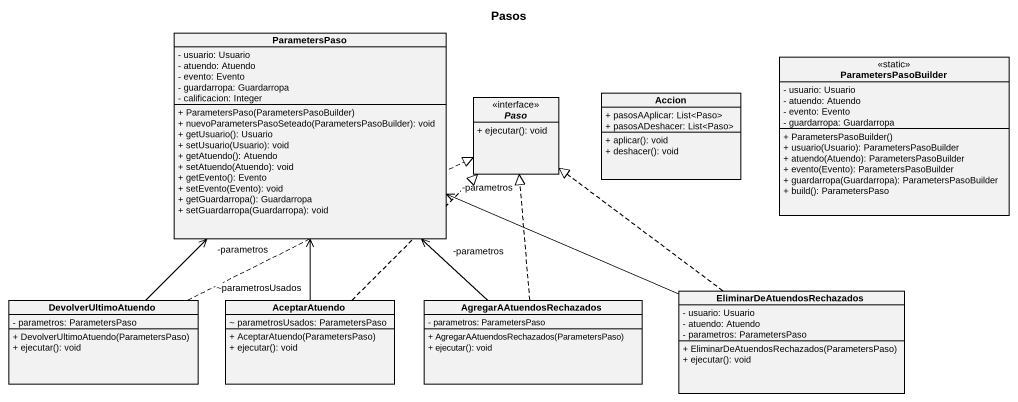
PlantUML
@startuml
title Pasos
hide circle
hide empty members
skinparam classAttributeIconSize 0
class ParametersPaso {
  - usuario: Usuario
  - atuendo: Atuendo
  - evento: Evento
  - guardarropa: Guardarropa
  - calificacion: Integer
  + ParametersPaso(ParametersPasoBuilder)
  + nuevoParametersPasoSeteado(ParametersPasoBuilder): void
  + getUsuario(): Usuario
  + setUsuario(Usuario): void
  + getAtuendo(): Atuendo
  + setAtuendo(Atuendo): void
  + getEvento(): Evento
  + setEvento(Evento): void
  + getGuardarropa(): Guardarropa
  + setGuardarropa(Guardarropa): void
}
class Accion {
  + pasosAAplicar: List<Paso>
  + pasosADeshacer: List<Paso>
  + aplicar(): void
  + deshacer(): void
}
class ParametersPasoBuilder <<static>> {
  - usuario: Usuario
  - atuendo: Atuendo
  - evento: Evento
  - guardarropa: Guardarropa
  + ParametersPasoBuilder()
  + usuario(Usuario): ParametersPasoBuilder
  + atuendo(Atuendo): ParametersPasoBuilder
  + evento(Evento): ParametersPasoBuilder
  + guardarropa(Guardarropa): ParametersPasoBuilder
  + build(): ParametersPaso
}
interface Paso <<interface>> {
  + ejecutar(): void
}
class DevolverUltimoAtuendo {
  - parametros: ParametersPaso
  + DevolverUltimoAtuendo(ParametersPaso)
  + ejecutar(): void
}
class AceptarAtuendo {
  ~ parametrosUsados: ParametersPaso
  + AceptarAtuendo(ParametersPaso)
  + ejecutar(): void
}
class AgregarAAtuendosRechazados {
  - parametros: ParametersPaso
  + AgregarAAtuendosRechazados(ParametersPaso)
  + ejecutar(): void
}
class EliminarDeAtuendosRechazados {
  - usuario: Usuario
  - atuendo: Atuendo
  - parametros: ParametersPaso
  + EliminarDeAtuendosRechazados(ParametersPaso)
  + ejecutar(): void
}
DevolverUltimoAtuendo -up-> "-parametros" ParametersPaso
DevolverUltimoAtuendo .right.|> Paso
AceptarAtuendo -up-> "~parametrosUsados" ParametersPaso
AceptarAtuendo .up.|> Paso
AgregarAAtuendosRechazados -up-> "-parametros" ParametersPaso
AgregarAAtuendosRechazados .up.|> Paso
EliminarDeAtuendosRechazados -left-> "-parametros" ParametersPaso
EliminarDeAtuendosRechazados .up.|> Paso
@enduml
